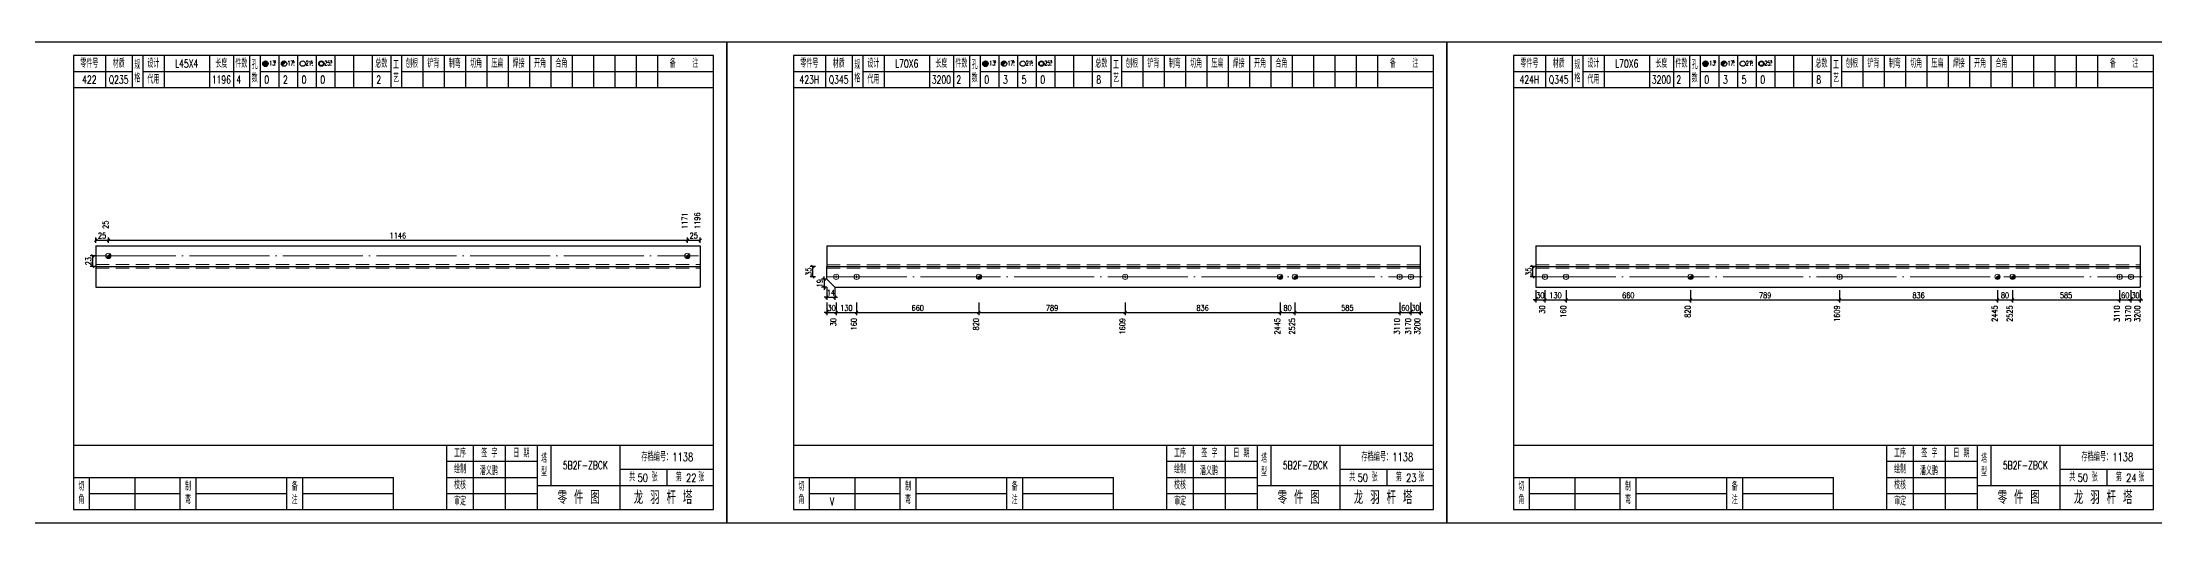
# Model space of a CAD drawing. Header units: millimetres. Extents: x 0 to 30240, y -10896 to -1348.
# Drawn here: x 5683 to 6476, y -3152 to -2972 of the extents above; entities that cross this region are included whole.
import ezdxf
from ezdxf.enums import TextEntityAlignment as Align

# ---------------------------------------------------------------- set-up
doc = ezdxf.new("R2010")
doc.units = ezdxf.units.MM
doc.header["$LTSCALE"] = 20
doc.header["$PDMODE"] = 1
doc.linetypes.add('DASHDOT2X', pattern=[1.75, 1.5, -0.125, 0, -0.125])
doc.linetypes.add('HIDDEN', pattern=[0.375, 0.25, -0.125])
for name, color, linetype, lineweight in [('1', 7, 'Continuous', 25), ('11', 3, 'Continuous', 13), ('2', 1, 'HIDDEN', 13), ('5', 1, 'Continuous', 13), ('7', 2, 'DASHDOT2X', 13)]:
    doc.layers.add(name, color=color, linetype=linetype, lineweight=lineweight)
doc.styles.get("Standard").update_dxf_attribs({"font": 'simplex', "width": 0.7, "bigfont": 'gbhzfs.shx'})
doc.styles.add('SYMBOL_TXT', font='txt.shx', dxfattribs={"width": 0.6})
doc.styles.add('TITLE_TXT', font='simplex.shx', dxfattribs={"width": 0.75, "height": 2.5, "bigfont": 'gbhzfs.shx'})
doc.dimstyles.get("Standard").update_dxf_attribs({"dimtxt": 2.1, "dimasz": 1, "dimexe": 1.05, "dimexo": 0, "dimgap": 0.63, "dimtad": 1, "dimzin": 0, "dimdsep": 46, "dimtxsty": 'standard', "dimblk": 'OBLIQUE', "dimblk1": 'OBLIQUE', "dimblk2": 'OBLIQUE', "dimcen": 0.09, "dimadec": 0, "dimazin": 0, "dimtfac": 1, "dimtdec": 1, "dimtix": 1, "dimtmove": 0, "dimatfit": 3, "dimfxl": 0, "dimtolj": 1, "dimtzin": 0, "dimarcsym": 0})
pattern_1 = [(0, (-3, 0), (0, 0.0125), [])]

# ---------------------------------------------------------------- blocks, each defined once
blk = doc.blocks.new('M12_HOLE')
h = blk.add_hatch()
h.set_pattern_fill('LINE', scale=0.1, style=0)
h.set_pattern_definition(pattern_1)
h.paths.add_polyline_path([(-5, 0, 1), (-1, 0, 1)])
at = {"color": 7}
blk.add_circle((-3, 0), 2, dxfattribs=at)
at = {"color": 7, "attachment_point": 1, "style": 'SYMBOL_TXT'}
for s, insert, char_height, width in [('13\\f??|b0|i0|c0|p54;.', (-0.1, 2.1), 3.5, 5.707), ('5', (3.7, 2.3), 1.8, 2.931)]:
    blk.add_mtext(s, dxfattribs=dict(at, insert=insert, char_height=char_height, width=width))
blk = doc.blocks.new('M16_HOLE')
h = blk.add_hatch()
h.set_pattern_fill('LINE', scale=0.1, style=0)
h.set_pattern_definition(pattern_1)
h.paths.add_polyline_path([(-1.6, 1.4, 0.668179), (-5, 0, 0.198912), (-4.4, -1.4)])
at = {"color": 7}
blk.add_circle((-3, 0), 2, dxfattribs=at)
at = {"color": 7, "attachment_point": 1, "style": 'SYMBOL_TXT'}
for s, insert, char_height, width in [('17.', (-0.4, 2.1), 3.5, 6.316), ('5', (3.6, 2.3), 1.8, 1.822)]:
    blk.add_mtext(s, dxfattribs=dict(at, insert=insert, char_height=char_height, width=width))
blk = doc.blocks.new('M20_HOLE')
at = {"color": 7}
blk.add_circle((-3, 0), 2, dxfattribs=at)
at = {"color": 7, "attachment_point": 1, "style": 'SYMBOL_TXT'}
for s, insert, char_height, width in [('21.', (-0.7, 2), 3.5, 6.074), ('5', (3.3, 2), 1.8, 1.458)]:
    blk.add_mtext(s, dxfattribs=dict(at, insert=insert, char_height=char_height, width=width))
blk = doc.blocks.new('M24_HOLE')
at = {"color": 7}
for radius in [2, 1.5]:
    blk.add_circle((-3, 0), radius, dxfattribs=at)
at = {"color": 7, "attachment_point": 1, "style": 'SYMBOL_TXT'}
for s, insert, char_height, width in [('25.', (-0.7, 2.1), 3.5, 2.429), ('5', (3.9, 2.3), 1.8, 1.944)]:
    blk.add_mtext(s, dxfattribs=dict(at, insert=insert, char_height=char_height, width=width))
blk = doc.blocks.new('JgCard')
for p, q in [((270, 180), (0, 180)), ((0, 180), (0, 0)), ((265, 175), (25, 175)), ((25, 175), (25, 5)), ((37, 175), (37, 163)), ((47, 175), (47, 163)), ((51, 175), (51, 163)), ((59, 175), (59, 163)), ((76, 175), (76, 163)), ((85, 175), (85, 163)), ((91, 175), (91, 163)), ((95, 175), (95, 163)), ((102, 175), (102, 163)), ((109, 175), (109, 163)), ((116, 175), (116, 163)), ((123, 175), (123, 163)), ((130, 175), (130, 163)), ((137, 175), (137, 163)), ((144, 175), (144, 163)), ((148, 175), (148, 163)), ((156, 175), (156, 163)), ((164, 175), (164, 163)), ((172, 175), (172, 163)), ((180, 175), (180, 163)), ((188, 175), (188, 163)), ((196, 175), (196, 163)), ((204, 175), (204, 163)), ((212, 175), (212, 163)), ((220, 175), (220, 163)), ((228, 175), (228, 163)), ((236, 175), (236, 163)), ((244, 175), (244, 163)), ((265, 5), (265, 175)), ((270, 0), (270, 180)), ((25, 169), (47, 169)), ((51, 169), (91, 169)), ((95, 169), (144, 169)), ((148, 169), (265, 169)), ((25, 163), (265, 163)), ((25, 29), (265, 29)), ((165, 5), (165, 29)), ((175, 5), (175, 29)), ((187, 5), (187, 29)), ((199, 5), (199, 29)), ((204, 29), (204, 14)), ((230, 5), (230, 29)), ((25, 17), (145, 17)), ((31, 5), (31, 17)), ((48, 17), (48, 5)), ((65, 5), (65, 17)), ((71, 5), (71, 17)), ((105, 5), (105, 17)), ((111, 5), (111, 17)), ((145, 5), (145, 17)), ((165, 23), (199, 23)), ((165, 17), (199, 17)), ((230, 20), (265, 20)), ((247.5, 20), (247.5, 14)), ((31, 11), (65, 11)), ((71, 11), (105, 11)), ((111, 11), (145, 11)), ((165, 11), (199, 11)), ((199, 14), (265, 14)), ((0, 0), (270, 0)), ((25, 5), (265, 5))]:
    blk.add_line(p, q)
blk.add_lwpolyline([(96.03, 171.99, -1), (98.03, 171.99, -1)], format="xyb", close=True)
blk.add_point((145, 96))
at = {"xscale": 0.5, "yscale": 0.5, "zscale": 0.5}
for name, p in [('M12_HOLE', (98.53, 171.99)), ('M16_HOLE', (105.5, 172)), ('M20_HOLE', (112.5, 172)), ('M24_HOLE', (119.5, 172))]:
    blk.add_blockref(name, p, dxfattribs=at)
at = {"style": 'TITLE_TXT', "width": 0.75}
for s, height, p in [('存档编号：1138', 3.076, (238.02, 23.07)), ('潘义鹏', 3, (177.45, 17.91)), ('龙 羽 杆 塔', 5, (235.17, 6.97))]:
    blk.add_text(s, height=height, dxfattribs=at).set_placement(p)
at = {"attachment_point": 5, "style": 'TITLE_TXT'}
for s, insert, char_height, width in [('零件号', (31, 172), 3, 15), ('材质', (42, 172), 3, 8), ('规格', (49, 169), 3, 4), ('代用', (55, 166), 3, 8), ('设计', (55, 172), 3, 8), ('长度', (80.5, 172), 3, 8), ('件数', (88, 172), 3, 6), ('孔数', (93, 169), 3, 4), ('总数', (140.5, 172), 3, 7), ('工\\P艺', (146, 169), 3, 4), ('刨根', (152, 172), 3, 8), ('铲背', (160, 172), 3, 8), ('制弯', (168, 172), 3, 8), ('切角', (176, 172), 3, 8), ('压扁', (184, 172), 3, 8), ('焊接', (192, 172), 3, 8), ('开角', (200, 172), 3, 8), ('合角', (208, 172), 3, 8), ('备    注', (254, 172), 3, 22), ('工序', (170, 26), 3, 10), ('签 字', (181, 26), 3, 12), ('日 期', (193, 26), 3, 12), ('塔\\P型', (201.5, 21.5), 3, 5), ('绘制', (170, 20), 3, 10), ('共    张', (238.75, 17), 3, 17.5), ('第    张', (256.25, 17), 3, 17.5), ('切\\P角', (28, 11), 3, 6), ('制\\P弯', (68, 11), 3, 6), ('备\\P注', (108, 11), 3, 6), ('校核', (170, 14), 3, 10), ('审定', (170, 8), 3, 10), ('零 件 图', (214.5, 9.5), 5, 31)]:
    blk.add_mtext(s, dxfattribs=dict(at, insert=insert, char_height=char_height, width=width))
blk = doc.blocks.new('M16')
for p, q in [((-0.71, -0.71), (0.71, 0.71)), ((-0.4, 0), (0.4, 0)), ((0, 0.4), (0, -0.4))]:
    blk.add_line(p, q)
blk.add_circle((0, 0), 1)
for radius in [0.8, 0.6, 0.4, 0.2]:
    blk.add_arc((0, 0), radius, 225, 45)
blk = doc.blocks.new('_Oblique')
at = {"color": 0, "linetype": 'ByBlock', "lineweight": -2}
blk.add_line((-0.5, -0.5), (0.5, 0.5), dxfattribs=at)
blk = doc.blocks.new('M20')
for p, q in [((-0.5, 0), (0.5, 0)), ((0, -0.5), (0, 0.5))]:
    blk.add_line(p, q)
blk.add_circle((0, 0), 1)
blk = doc.blocks.new('*D2103')
at = {"layer": '11', "color": 0, "lineweight": -2}
for p, q in [((5977.6, -3073.38), (5976.6, -3073.38)), ((5977.6, -3069.71), (5977.6, -3074.43)), ((5977.6, -3073.38), (5981.04, -3073.38)), ((5981.04, -3069.71), (5981.04, -3074.43)), ((5981.04, -3073.38), (5982.04, -3073.38))]:
    blk.add_line(p, q, dxfattribs=at)
at = {"layer": 'Defpoints', "color": 0}
for p in [(5977.6, -3069.71), (5981.04, -3069.71), (5981.04, -3073.38)]:
    blk.add_point(p, dxfattribs=at)
at = {"layer": '11', "color": 0, "lineweight": -2}
blk.add_blockref('_Oblique', (5977.6, -3073.38), dxfattribs=at)
at = {"layer": '11', "color": 0, "lineweight": -2, "rotation": 180}
blk.add_blockref('_Oblique', (5981.04, -3073.38), dxfattribs=at)
at = {"layer": '11', "color": 0, "insert": (5979.32, -3071.7), "char_height": 2.1, "attachment_point": 5}
blk.add_mtext('\\A1;30', dxfattribs=at)
blk = doc.blocks.new('*D2111')
at = {"layer": '11', "color": 0, "lineweight": -2}
for p, q in [((6196.56, -3073.38), (6195.56, -3073.38)), ((6196.56, -3069.71), (6196.56, -3074.43)), ((6196.56, -3073.38), (6200, -3073.38)), ((6200, -3069.71), (6200, -3074.43)), ((6200, -3073.38), (6201, -3073.38))]:
    blk.add_line(p, q, dxfattribs=at)
at = {"layer": 'Defpoints', "color": 0}
for p in [(6196.56, -3069.71), (6200, -3069.71), (6200, -3073.38)]:
    blk.add_point(p, dxfattribs=at)
at = {"layer": '11', "color": 0, "lineweight": -2}
blk.add_blockref('_Oblique', (6196.56, -3073.38), dxfattribs=at)
at = {"layer": '11', "color": 0, "lineweight": -2, "rotation": 180}
blk.add_blockref('_Oblique', (6200, -3073.38), dxfattribs=at)
at = {"layer": '11', "color": 0, "insert": (6198.28, -3071.7), "char_height": 2.1, "attachment_point": 5}
blk.add_mtext('\\A1;30', dxfattribs=at)
blk = doc.blocks.new('*D2112')
at = {"layer": '11', "color": 0, "lineweight": -2}
for p, q in [((5977.6, -3060.94), (5975.5, -3060.94)), ((5977.6, -3063.93), (5975.5, -3063.93)), ((5976.55, -3060.94), (5976.55, -3059.94)), ((5976.55, -3060.94), (5976.55, -3063.93)), ((5976.55, -3063.93), (5976.55, -3064.93))]:
    blk.add_line(p, q, dxfattribs=at)
at = {"layer": 'Defpoints', "color": 0}
for p in [(5976.55, -3063.93), (5977.6, -3060.94), (5977.6, -3063.93)]:
    blk.add_point(p, dxfattribs=at)
at = {"layer": '11', "color": 0, "lineweight": -2}
for p, rotation in [((5976.55, -3060.94), 270), ((5976.55, -3063.93), 90)]:
    blk.add_blockref('_Oblique', p, dxfattribs=dict(at, rotation=rotation))
at = {"layer": '11', "color": 0, "insert": (5974.87, -3062.43), "char_height": 2.1, "attachment_point": 5, "rotation": 90}
blk.add_mtext('\\A1;19', dxfattribs=at)
blk = doc.blocks.new('*D2113')
at = {"layer": '11', "color": 0, "lineweight": -2}
for p, q in [((5977.6, -3063.93), (5977.6, -3068.66)), ((5980.58, -3063.93), (5980.58, -3068.66)), ((5977.6, -3067.61), (5976.6, -3067.61)), ((5977.6, -3067.61), (5980.58, -3067.61)), ((5980.58, -3067.61), (5981.58, -3067.61))]:
    blk.add_line(p, q, dxfattribs=at)
at = {"layer": 'Defpoints', "color": 0}
for p in [(5977.6, -3063.93), (5980.58, -3063.93), (5980.58, -3067.61)]:
    blk.add_point(p, dxfattribs=at)
at = {"layer": '11', "color": 0, "lineweight": -2}
blk.add_blockref('_Oblique', (5977.6, -3067.61), dxfattribs=at)
at = {"layer": '11', "color": 0, "lineweight": -2, "rotation": 180}
blk.add_blockref('_Oblique', (5980.58, -3067.61), dxfattribs=at)
at = {"layer": '11', "color": 0, "insert": (5979.09, -3065.93), "char_height": 2.1, "attachment_point": 5}
blk.add_mtext('\\A1;14', dxfattribs=at)
blk = doc.blocks.new('*D2115')
at = {"layer": '11', "color": 0, "lineweight": -2}
for p, q in [((6243.4, -3064.98), (6243.4, -3069.71)), ((6246.84, -3064.98), (6246.84, -3069.71)), ((6243.4, -3068.66), (6242.4, -3068.66)), ((6243.4, -3068.66), (6246.84, -3068.66)), ((6246.84, -3068.66), (6247.84, -3068.66))]:
    blk.add_line(p, q, dxfattribs=at)
at = {"layer": 'Defpoints', "color": 0}
for p in [(6243.4, -3064.98), (6246.84, -3064.98), (6246.84, -3068.66)]:
    blk.add_point(p, dxfattribs=at)
at = {"layer": '11', "color": 0, "lineweight": -2}
blk.add_blockref('_Oblique', (6243.4, -3068.66), dxfattribs=at)
at = {"layer": '11', "color": 0, "lineweight": -2, "rotation": 180}
blk.add_blockref('_Oblique', (6246.84, -3068.66), dxfattribs=at)
at = {"layer": '11', "color": 0, "insert": (6245.12, -3066.98), "char_height": 2.1, "attachment_point": 5}
blk.add_mtext('\\A1;30', dxfattribs=at)
blk = doc.blocks.new('*D2123')
at = {"layer": '11', "color": 0, "lineweight": -2}
for p, q in [((6466.56, -3064.98), (6466.56, -3069.71)), ((6470, -3064.98), (6470, -3069.71)), ((6466.56, -3068.66), (6465.56, -3068.66)), ((6466.56, -3068.66), (6470, -3068.66)), ((6470, -3068.66), (6471, -3068.66))]:
    blk.add_line(p, q, dxfattribs=at)
at = {"layer": 'Defpoints', "color": 0}
for p in [(6466.56, -3064.98), (6470, -3064.98), (6470, -3068.66)]:
    blk.add_point(p, dxfattribs=at)
at = {"layer": '11', "color": 0, "lineweight": -2}
blk.add_blockref('_Oblique', (6466.56, -3068.66), dxfattribs=at)
at = {"layer": '11', "color": 0, "lineweight": -2, "rotation": 180}
blk.add_blockref('_Oblique', (6470, -3068.66), dxfattribs=at)
at = {"layer": '11', "color": 0, "insert": (6468.28, -3066.98), "char_height": 2.1, "attachment_point": 5}
blk.add_mtext('\\A1;30', dxfattribs=at)

msp = doc.modelspace()

# ---------------------------------------------------------------- linework, layer by layer
at = {"layer": '1'}
for p, q in [((5703.4, -3048.392), (5703.4, -3063.932)), ((5703.4, -3048.392), (5930, -3048.392)), ((5930, -3048.392), (5930, -3063.932)), ((5977.6, -3048.392), (5977.6, -3056.162)), ((5977.6, -3048.392), (6200, -3048.392)), ((6200, -3048.392), (6200, -3063.932)), ((6243.4, -3048.392), (6243.4, -3063.932)), ((6243.4, -3048.392), (6470, -3048.392)), ((6470, -3048.392), (6470, -3063.932)), ((5703.4, -3056.162), (5930, -3056.162)), ((5977.6, -3060.935), (5977.6, -3056.162)), ((5977.6, -3056.162), (6200, -3056.162)), ((6243.4, -3056.162), (6470, -3056.162)), ((5703.4, -3063.932), (5930, -3063.932)), ((5980.581, -3063.932), (5977.6, -3060.935)), ((5980.581, -3063.932), (6200, -3063.932)), ((6243.4, -3063.932), (6470, -3063.932))]:
    msp.add_line(p, q, dxfattribs=at)
at = {"layer": '2'}
for p, q in [((5703.4, -3055.472), (5930, -3055.472)), ((5703.4, -3056.853), (5930, -3056.853)), ((5977.6, -3055.496), (6200, -3055.496)), ((5977.6, -3056.828), (6200, -3056.828)), ((6243.4, -3055.496), (6470, -3055.496)), ((6243.4, -3056.828), (6470, -3056.828))]:
    msp.add_line(p, q, dxfattribs=at)
at = {"layer": '7'}
for p, q in [((5703.4, -3052.191), (5929.463, -3052.191)), ((5977.6, -3060.047), (6200.76, -3060.047)), ((6243.4, -3060.047), (6470.76, -3060.047))]:
    msp.add_line(p, q, dxfattribs=at)

# ---------------------------------------------------------------- block references
at = {"layer": '1'}
for p in [(5670, -3152.162), (5940, -3152.162), (6210, -3152.162)]:
    msp.add_blockref('JgCard', p, dxfattribs=at)
at = {"layer": '5'}
for name, p in [('M16', (5708.137, -3052.191)), ('M16', (5925.263, -3052.191)), ('M20', (5981.04, -3060.047)), ('M20', (5988.719, -3060.047)), ('M16', (6034.587, -3060.047)), ('M20', (6089.42, -3060.047)), ('M16', (6147.519, -3060.047)), ('M16', (6153.078, -3060.047)), ('M20', (6192.39, -3060.047)), ('M20', (6196.56, -3060.047)), ('M20', (6246.84, -3060.047)), ('M20', (6254.729, -3060.047)), ('M16', (6301.463, -3060.047)), ('M20', (6357.331, -3060.047)), ('M16', (6416.527, -3060.047)), ('M16', (6422.191, -3060.047)), ('M20', (6462.311, -3060.047)), ('M20', (6466.56, -3060.047))]:
    msp.add_blockref(name, p, dxfattribs=at)

# ---------------------------------------------------------------- texts
at = {"style": 'TITLE_TXT', "width": 0.75}
for s, p in [('50', (5906.602, -3136.805)), ('22', (5924.791, -3136.851)), ('50', (6176.602, -3136.805)), ('23', (6194.791, -3136.851)), ('50', (6446.602, -3136.805)), ('24', (6464.791, -3136.851))]:
    msp.add_text(s, height=3, dxfattribs=at).set_placement(p)
at = {"layer": '1', "width": 0.7}
for s, p in [('422', (5701, -2986.162)), ('Q235', (5712, -2986.162)), ('L45X4', (5737.5, -2980.162)), ('1196', (5750.5, -2986.162)), ('4', (5757, -2986.162)), ('0', (5767.5, -2986.162)), ('2', (5774.5, -2986.162)), ('0', (5781.5, -2986.162)), ('0', (5788.5, -2986.162)), ('2', (5809.5, -2986.162)), ('423H', (5971, -2986.162)), ('Q345', (5982, -2986.162)), ('L70X6', (6007.5, -2980.162)), ('3200', (6020.5, -2986.162)), ('2', (6027, -2986.162)), ('0', (6037.5, -2986.162)), ('3', (6044.5, -2986.162)), ('5', (6051.5, -2986.162)), ('0', (6058.5, -2986.162)), ('8', (6079.5, -2986.162)), ('424H', (6241, -2986.162)), ('Q345', (6252, -2986.162)), ('L70X6', (6277.5, -2980.162)), ('3200', (6290.5, -2986.162)), ('2', (6297, -2986.162)), ('0', (6307.5, -2986.162)), ('3', (6314.5, -2986.162)), ('5', (6321.5, -2986.162)), ('0', (6328.5, -2986.162)), ('8', (6349.5, -2986.162)), ('V', (5979.5, -3144.162))]:
    msp.add_text(s, height=3, dxfattribs=at).set_placement(p, align=Align.MIDDLE_CENTER)
for s, p in [('25', (5708.137, -3042.092)), ('1171', (5925.263, -3042.092)), ('1196', (5930, -3042.092))]:
    msp.add_text(s, height=2.1, rotation=90, dxfattribs=at).set_placement(p)
for s, p in [('30', (6246.841, -3070.757)), ('160', (6254.732, -3070.757)), ('820', (6301.442, -3070.757)), ('1609', (6357.36, -3070.757)), ('2445', (6416.509, -3070.757)), ('2525', (6422.174, -3070.757)), ('3110', (6462.324, -3070.757)), ('3170', (6466.581, -3070.757)), ('3200', (6470, -3070.757)), ('30', (5981.035, -3075.482)), ('160', (5988.719, -3075.482)), ('820', (6034.57, -3075.482)), ('1609', (6089.449, -3075.482)), ('2445', (6147.505, -3075.482)), ('2525', (6153.064, -3075.482)), ('3110', (6192.402, -3075.482)), ('3170', (6196.579, -3075.482)), ('3200', (6200, -3075.482))]:
    msp.add_text(s, height=2.1, rotation=90, dxfattribs=at).set_placement(p, align=Align.RIGHT)
at = {"layer": '1', "char_height": 3, "width": 26, "attachment_point": 5}
for insert in [(5887, -3130.662), (6157, -3130.662), (6427, -3130.662)]:
    msp.add_mtext('5B2F-ZBCK', dxfattribs=dict(at, insert=insert))

# ---------------------------------------------------------------- dimensions: what is measured, and where the dimension line sits
at = {"layer": '1'}
for base, p1, p2, text in [((5702.35, -3052.191), (5703.35, -3056.162), (5703.35, -3052.191), '23'), ((5972.35, -3056.162), (5973.35, -3060.047), (5973.35, -3056.162), '35'), ((6242.35, -3056.162), (6243.35, -3060.047), (6243.35, -3056.162), '35')]:
    msp.add_linear_dim(base=base, p1=p1, p2=p2, angle=90, text=text, dimstyle='standard', dxfattribs=at).render()
at = {"layer": '11'}
for base, p1, p2, text in [((5708.137, -3046.292), (5703.4, -3047.342), (5708.137, -3047.342), '25'), ((5925.263, -3046.292), (5708.137, -3047.342), (5925.263, -3047.342), '1146'), ((5930, -3046.292), (5925.263, -3047.342), (5930, -3047.342), '25'), ((6254.729, -3068.657), (6246.84, -3064.982), (6254.729, -3064.982), '130'), ((6301.463, -3068.657), (6254.729, -3064.982), (6301.463, -3064.982), '660'), ((6357.331, -3068.657), (6301.463, -3064.982), (6357.331, -3064.982), '789'), ((6416.527, -3068.657), (6357.331, -3064.982), (6416.527, -3064.982), '836'), ((6422.191, -3068.657), (6416.527, -3064.982), (6422.191, -3064.982), '80'), ((6462.311, -3068.657), (6422.191, -3064.982), (6462.311, -3064.982), '585'), ((6466.56, -3068.657), (6462.311, -3064.982), (6466.56, -3064.982), '60'), ((5988.719, -3073.382), (5981.04, -3069.707), (5988.719, -3069.707), '130'), ((6034.587, -3073.382), (5988.719, -3069.707), (6034.587, -3069.707), '660'), ((6089.42, -3073.382), (6034.587, -3069.707), (6089.42, -3069.707), '789'), ((6147.519, -3073.382), (6089.42, -3069.707), (6147.519, -3069.707), '836'), ((6153.078, -3073.382), (6147.519, -3069.707), (6153.078, -3069.707), '80'), ((6192.39, -3073.382), (6153.078, -3069.707), (6192.39, -3069.707), '585'), ((6196.56, -3073.382), (6192.39, -3069.707), (6196.56, -3069.707), '60')]:
    msp.add_linear_dim(base=base, p1=p1, p2=p2, text=text, dimstyle='standard', dxfattribs=at).render()
dim = msp.add_linear_dim(base=(5976.55, -3063.932), p1=(5977.6, -3060.935), p2=(5977.6, -3063.932), angle=90, text='19', dimstyle='standard', dxfattribs=at)
dim.commit()
dim.dimension.update_dxf_attribs({"geometry": '*D2112', "text_midpoint": (5974.87, -3062.434)})
for base, p1, p2, text, picture, middle in [((5980.581, -3067.607), (5977.6, -3063.932), (5980.581, -3063.932), '14', '*D2113', (5979.091, -3065.927)), ((6246.84, -3068.657), (6243.4, -3064.982), (6246.84, -3064.982), '30', '*D2115', (6245.12, -3066.977)), ((6470, -3068.657), (6466.56, -3064.982), (6470, -3064.982), '30', '*D2123', (6468.28, -3066.977)), ((5981.04, -3073.382), (5977.6, -3069.707), (5981.04, -3069.707), '30', '*D2103', (5979.32, -3071.702)), ((6200, -3073.382), (6196.56, -3069.707), (6200, -3069.707), '30', '*D2111', (6198.28, -3071.702))]:
    dim = msp.add_linear_dim(base=base, p1=p1, p2=p2, text=text, dimstyle='standard', dxfattribs=at)
    dim.commit()
    dim.dimension.update_dxf_attribs({"geometry": picture, "text_midpoint": middle})

doc.saveas('drawing.dxf')
